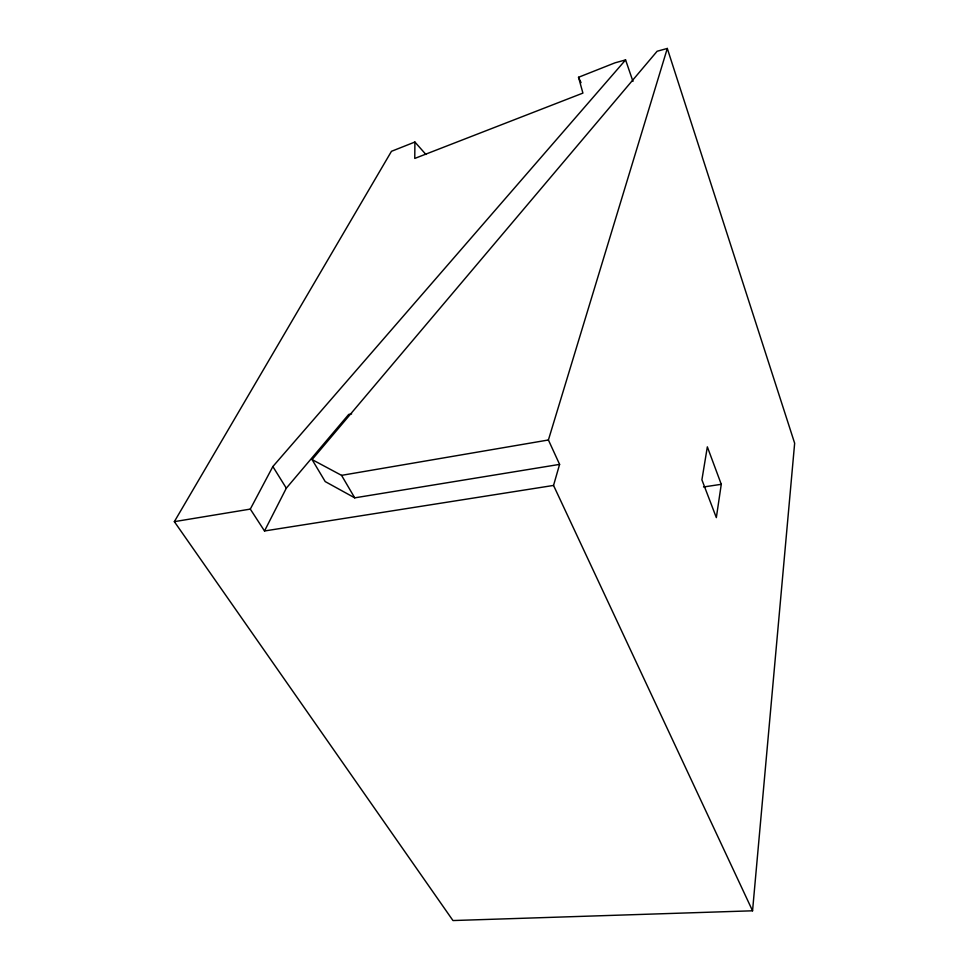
<?xml version="1.0" encoding="UTF-8"?>
<svg xmlns="http://www.w3.org/2000/svg" width="969" height="969" viewBox="0 0 969 969"><rect width="100%" height="100%" fill="white"/><g stroke="black" fill="none" stroke-linecap="round" stroke-linejoin="round"><path stroke-width="1.45" d="M667.302 48.45L548.406 439.987L559.597 464.381L354.727 497.848L325.209 481.581L312.079 459.585L657.127 51.248L667.302 48.45L794.653 443.233L752.55 910.799L452.971 920.55L174.347 521.649L391.464 151.309L414.902 142.031L414.768 158.431L582.914 93.097L578.529 77.278L615.012 62.828L625.586 59.921L632.963 81.396M721.275 484.306L716.333 517.616L701.907 479.837L707.346 446.854L721.275 484.306L703.53 486.983M752.55 910.799L553.541 485.433L559.597 464.381M625.586 59.921L272.858 466.549L250.305 509.1L264.513 530.976L286.315 488.194L348.719 414.429L351.626 413.872M312.079 459.585L341.56 475.355L548.406 439.987M174.347 521.649L250.305 509.1M264.513 530.976L553.541 485.433M414.902 142.031L425.924 154.483M272.858 466.549L286.315 488.194M341.56 475.355L354.727 497.848M578.529 77.278L581.049 82.656"/></g></svg>
